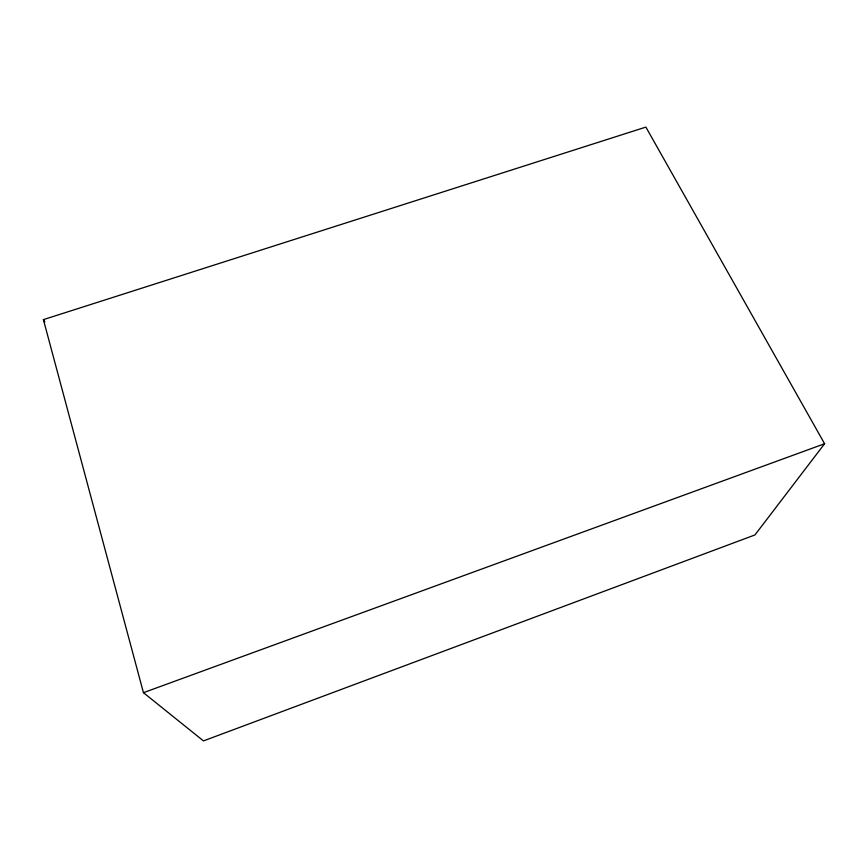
<?xml version="1.0" encoding="UTF-8"?>
<svg xmlns="http://www.w3.org/2000/svg" width="868" height="868" viewBox="0 0 868 868"><rect width="100%" height="100%" fill="white"/><g stroke="black" fill="none" stroke-linecap="round" stroke-linejoin="round"><path stroke-width="1.3" d="M824.6 443.732L754.954 534.938L203.47 740.903L143.448 692.675L43.4 319.63L645.879 127.097L824.6 443.732L143.448 692.675M43.4 319.63L44.876 321.887"/></g></svg>
